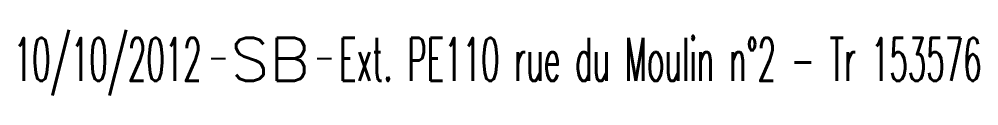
# Model space of a CAD drawing. Header units: millimetres. Extents: x 146997 to 147991, y 130998 to 131775.
# Drawn here: x 147440.55 to 147474.02, y 131239.95 to 131242.24 of the extents above; entities that cross this region are included whole.
import ezdxf
from ezdxf.enums import TextEntityAlignment as Align

# ---------------------------------------------------------------- set-up
doc = ezdxf.new("R2010")
doc.units = ezdxf.units.MM
doc.layers.get('0').update_dxf_attribs({"linetype": 'CONTINUOUS'})
doc.layers.add('L_140', color=3, linetype='CONTINUOUS')
doc.styles.get("Standard").update_dxf_attribs({"font": 'romans.shx', "width": 0.85})

# ---------------------------------------------------------------- blocks, each defined once
blk = doc.blocks.new('GIS_MODF')
at = {"color": 0, "linetype": 'Continuous', "flags": 128}
for points in [[(-2.176, -0.014), (-1.676, -0.014)], [(1.519, -0.014), (2.019, -0.014)]]:
    blk.add_lwpolyline(points, dxfattribs=at)
at = {"color": 0, "linetype": 'Continuous', "width": 0.5}
blk.add_attdef('DATE', text='', height=1.5, dxfattribs=at).set_placement((-2.502, -0.798), align=Align.RIGHT)
at = {"color": 0, "linetype": 'Continuous', "width": 1.771291}
blk.add_attdef('USER', text='', height=1.5, dxfattribs=at).set_placement((-1.507, -0.798), (1.276, -0.798), align=Align.FIT)
at = {"color": 0, "linetype": 'Continuous', "width": 0.5}
blk.add_attdef('DESC', (2.289, -0.798), '', height=1.5, dxfattribs=at)

msp = doc.modelspace()

# ---------------------------------------------------------------- block references
at = {"layer": 'L_140', "linetype": 'Continuous'}
ref = msp.add_blockref('GIS_MODF', (147449.421, 131241.253), dxfattribs=at)
ref.add_attrib('DATE', '10/10/2012', dxfattribs={"layer": '0', "color": 0, "linetype": 'Continuous', "height": 1.5, "width": 0.5}).set_placement((147446.919, 131240.454), align=Align.RIGHT)
ref.add_attrib('USER', 'SB', dxfattribs={"layer": '0', "color": 0, "linetype": 'Continuous', "height": 1.5, "width": 1.025485}).set_placement((147447.914, 131240.454), (147450.697, 131240.454), align=Align.FIT)
ref.add_attrib('DESC', 'Ext. PE110 rue du Moulin n°2 - Tr 153576', (147451.71, 131240.454), dxfattribs={"layer": '0', "color": 0, "linetype": 'Continuous', "height": 1.5, "width": 0.5})

doc.saveas('drawing.dxf')
